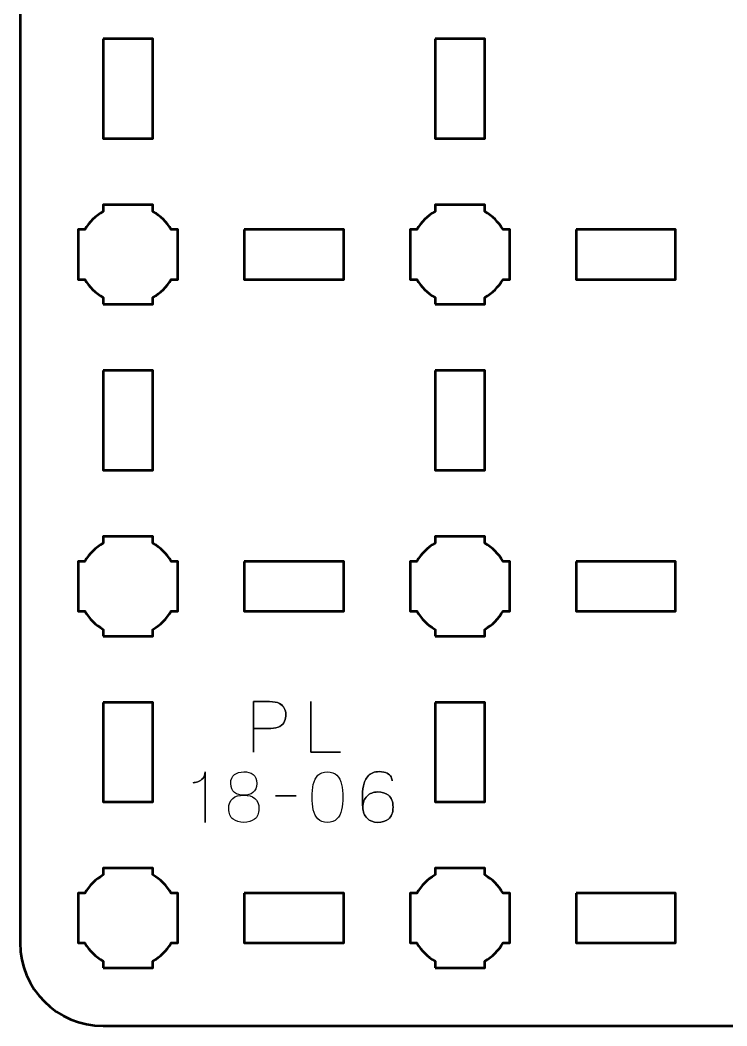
# Model space of a CAD drawing. Header units: centimetres. Extents: x -17.7 to 17.7, y -5.7 to 5.7.
# Drawn here: x -17.65 to -13.39, y -5.65 to 0.41 of the extents above; entities that cross this region are included whole.
import ezdxf

# ---------------------------------------------------------------- set-up
doc = ezdxf.new("R2010")
doc.units = ezdxf.units.CM
doc.header["$MEASUREMENT"] = 0
doc.layers.add('Layer 1', color=7, linetype='Continuous')

msp = doc.modelspace()

# ---------------------------------------------------------------- linework, layer by layer
at = {"layer": 'Layer 1', "lineweight": 53}
for points, knots in [([(-17.14996, 5.65002), (-17.14996, 5.65002), (17.14996, 5.65002), (17.14996, 5.65002), (17.14996, 5.65002), (17.42692, 5.65002), (17.65006, 5.42692), (17.65006, 5.14992), (17.65006, 5.14992), (17.65006, 5.14992), (17.65006, -5.15006), (17.65006, -5.15006), (17.65006, -5.15006), (17.65006, -5.42706), (17.42692, -5.65002), (17.14996, -5.65002), (17.14996, -5.65002), (17.14996, -5.65002), (-17.14996, -5.65002), (-17.14996, -5.65002), (-17.14996, -5.65002), (-17.42696, -5.65002), (-17.65005, -5.42706), (-17.65005, -5.15006), (-17.65005, -5.15006), (-17.65005, -5.15006), (-17.65005, 5.14992), (-17.65005, 5.14992), (-17.65005, 5.14992), (-17.65005, 5.42692), (-17.42696, 5.65002), (-17.14996, 5.65002)], [0, 0, 0, 0, 0.125, 0.125, 0.125, 0.125, 0.25, 0.25, 0.25, 0.25, 0.375, 0.375, 0.375, 0.375, 0.5, 0.5, 0.5, 0.5, 0.625, 0.625, 0.625, 0.625, 0.75, 0.75, 0.75, 0.75, 0.875, 0.875, 0.875, 0.875, 1, 1, 1, 1]), ([(-17.14996, 0.29993), (-17.14996, 0.29993), (-16.84995, 0.29993), (-16.84995, 0.29993), (-16.84995, 0.29993), (-16.84995, 0.29993), (-16.84995, -0.30007), (-16.84995, -0.30007), (-16.84995, -0.30007), (-16.84995, -0.30007), (-17.14996, -0.30007), (-17.14996, -0.30007), (-17.14996, -0.30007), (-17.14996, -0.30007), (-17.14996, 0.29993), (-17.14996, 0.29993)], [0, 0, 0, 0, 0.25, 0.25, 0.25, 0.25, 0.5, 0.5, 0.5, 0.5, 0.75, 0.75, 0.75, 0.75, 1, 1, 1, 1]), ([(-15.15002, 0.29993), (-15.15002, 0.29993), (-14.85002, 0.29993), (-14.85002, 0.29993), (-14.85002, 0.29993), (-14.85002, 0.29993), (-14.85002, -0.30007), (-14.85002, -0.30007), (-14.85002, -0.30007), (-14.85002, -0.30007), (-15.15002, -0.30007), (-15.15002, -0.30007), (-15.15002, -0.30007), (-15.15002, -0.30007), (-15.15002, 0.29993), (-15.15002, 0.29993)], [0, 0, 0, 0, 0.25, 0.25, 0.25, 0.25, 0.5, 0.5, 0.5, 0.5, 0.75, 0.75, 0.75, 0.75, 1, 1, 1, 1]), ([(-17.14996, -1.29999), (-17.14996, -1.29999), (-17.14996, -1.25987), (-17.14996, -1.25987), (-17.14996, -1.25987), (-17.19557, -1.23356), (-17.23349, -1.19553), (-17.25981, -1.15005), (-17.25981, -1.15005), (-17.25981, -1.15005), (-17.30003, -1.15005), (-17.30003, -1.15005), (-17.30003, -1.15005), (-17.30003, -1.15005), (-17.30003, -0.99998), (-17.30003, -0.99998), (-17.30003, -0.99998), (-17.30003, -0.99998), (-17.30003, -0.85005), (-17.30003, -0.85005), (-17.30003, -0.85005), (-17.30003, -0.85005), (-17.25981, -0.85005), (-17.25981, -0.85005), (-17.25981, -0.85005), (-17.23349, -0.80444), (-17.19557, -0.76655), (-17.14996, -0.74023), (-17.14996, -0.74023), (-17.14996, -0.74023), (-17.14996, -0.69998), (-17.14996, -0.69998), (-17.14996, -0.69998), (-17.14996, -0.69998), (-17.00003, -0.69998), (-17.00003, -0.69998), (-17.00003, -0.69998), (-17.00003, -0.69998), (-16.84995, -0.69998), (-16.84995, -0.69998), (-16.84995, -0.69998), (-16.84995, -0.69998), (-16.84995, -0.74023), (-16.84995, -0.74023), (-16.84995, -0.74023), (-16.80448, -0.76655), (-16.76645, -0.80444), (-16.74013, -0.85005), (-16.74013, -0.85005), (-16.74013, -0.85005), (-16.70002, -0.85005), (-16.70002, -0.85005), (-16.70002, -0.85005), (-16.70002, -0.85005), (-16.70002, -0.99998), (-16.70002, -0.99998), (-16.70002, -0.99998), (-16.70002, -0.99998), (-16.70002, -1.15005), (-16.70002, -1.15005), (-16.70002, -1.15005), (-16.70002, -1.15005), (-16.74013, -1.15005), (-16.74013, -1.15005), (-16.74013, -1.15005), (-16.76645, -1.19553), (-16.80448, -1.23356), (-16.84995, -1.25987), (-16.84995, -1.25987), (-16.84995, -1.25987), (-16.84995, -1.29999), (-16.84995, -1.29999), (-16.84995, -1.29999), (-16.84995, -1.29999), (-17.00003, -1.29999), (-17.00003, -1.29999), (-17.00003, -1.29999), (-17.00003, -1.29999), (-17.14996, -1.29999), (-17.14996, -1.29999)], [0, 0, 0, 0, 0.05, 0.05, 0.05, 0.05, 0.1, 0.1, 0.1, 0.1, 0.15, 0.15, 0.15, 0.15, 0.2, 0.2, 0.2, 0.2, 0.25, 0.25, 0.25, 0.25, 0.3, 0.3, 0.3, 0.3, 0.35, 0.35, 0.35, 0.35, 0.4, 0.4, 0.4, 0.4, 0.45, 0.45, 0.45, 0.45, 0.5, 0.5, 0.5, 0.5, 0.55, 0.55, 0.55, 0.55, 0.6, 0.6, 0.6, 0.6, 0.65, 0.65, 0.65, 0.65, 0.7, 0.7, 0.7, 0.7, 0.75, 0.75, 0.75, 0.75, 0.8, 0.8, 0.8, 0.8, 0.85, 0.85, 0.85, 0.85, 0.9, 0.9, 0.9, 0.9, 0.95, 0.95, 0.95, 0.95, 1, 1, 1, 1]), ([(-15.15002, -1.29999), (-15.15002, -1.29999), (-15.15002, -1.25987), (-15.15002, -1.25987), (-15.15002, -1.25987), (-15.1955, -1.23356), (-15.23353, -1.19553), (-15.25984, -1.15005), (-15.25984, -1.15005), (-15.25984, -1.15005), (-15.29995, -1.15005), (-15.29995, -1.15005), (-15.29995, -1.15005), (-15.29995, -1.15005), (-15.29995, -0.99998), (-15.29995, -0.99998), (-15.29995, -0.99998), (-15.29995, -0.99998), (-15.29995, -0.85005), (-15.29995, -0.85005), (-15.29995, -0.85005), (-15.29995, -0.85005), (-15.25984, -0.85005), (-15.25984, -0.85005), (-15.25984, -0.85005), (-15.23353, -0.80444), (-15.1955, -0.76655), (-15.15002, -0.74023), (-15.15002, -0.74023), (-15.15002, -0.74023), (-15.15002, -0.69998), (-15.15002, -0.69998), (-15.15002, -0.69998), (-15.15002, -0.69998), (-14.99995, -0.69998), (-14.99995, -0.69998), (-14.99995, -0.69998), (-14.99995, -0.69998), (-14.85002, -0.69998), (-14.85002, -0.69998), (-14.85002, -0.69998), (-14.85002, -0.69998), (-14.85002, -0.74023), (-14.85002, -0.74023), (-14.85002, -0.74023), (-14.80455, -0.76655), (-14.76652, -0.80444), (-14.7402, -0.85005), (-14.7402, -0.85005), (-14.7402, -0.85005), (-14.69995, -0.85005), (-14.69995, -0.85005), (-14.69995, -0.85005), (-14.69995, -0.85005), (-14.69995, -0.99998), (-14.69995, -0.99998), (-14.69995, -0.99998), (-14.69995, -0.99998), (-14.69995, -1.15005), (-14.69995, -1.15005), (-14.69995, -1.15005), (-14.69995, -1.15005), (-14.7402, -1.15005), (-14.7402, -1.15005), (-14.7402, -1.15005), (-14.76652, -1.19553), (-14.80455, -1.23356), (-14.85002, -1.25987), (-14.85002, -1.25987), (-14.85002, -1.25987), (-14.85002, -1.29999), (-14.85002, -1.29999), (-14.85002, -1.29999), (-14.85002, -1.29999), (-14.99995, -1.29999), (-14.99995, -1.29999), (-14.99995, -1.29999), (-14.99995, -1.29999), (-15.15002, -1.29999), (-15.15002, -1.29999)], [0, 0, 0, 0, 0.05, 0.05, 0.05, 0.05, 0.1, 0.1, 0.1, 0.1, 0.15, 0.15, 0.15, 0.15, 0.2, 0.2, 0.2, 0.2, 0.25, 0.25, 0.25, 0.25, 0.3, 0.3, 0.3, 0.3, 0.35, 0.35, 0.35, 0.35, 0.4, 0.4, 0.4, 0.4, 0.45, 0.45, 0.45, 0.45, 0.5, 0.5, 0.5, 0.5, 0.55, 0.55, 0.55, 0.55, 0.6, 0.6, 0.6, 0.6, 0.65, 0.65, 0.65, 0.65, 0.7, 0.7, 0.7, 0.7, 0.75, 0.75, 0.75, 0.75, 0.8, 0.8, 0.8, 0.8, 0.85, 0.85, 0.85, 0.85, 0.9, 0.9, 0.9, 0.9, 0.95, 0.95, 0.95, 0.95, 1, 1, 1, 1]), ([(-16.30001, -0.85005), (-16.30001, -0.85005), (-15.7, -0.85005), (-15.7, -0.85005), (-15.7, -0.85005), (-15.7, -0.85005), (-15.7, -1.15005), (-15.7, -1.15005), (-15.7, -1.15005), (-15.7, -1.15005), (-16.30001, -1.15005), (-16.30001, -1.15005), (-16.30001, -1.15005), (-16.30001, -1.15005), (-16.30001, -0.85005), (-16.30001, -0.85005)], [0, 0, 0, 0, 0.25, 0.25, 0.25, 0.25, 0.5, 0.5, 0.5, 0.5, 0.75, 0.75, 0.75, 0.75, 1, 1, 1, 1]), ([(-14.30004, -0.85005), (-14.30004, -0.85005), (-13.70004, -0.85005), (-13.70004, -0.85005), (-13.70004, -0.85005), (-13.70004, -0.85005), (-13.70004, -1.15005), (-13.70004, -1.15005), (-13.70004, -1.15005), (-13.70004, -1.15005), (-14.30004, -1.15005), (-14.30004, -1.15005), (-14.30004, -1.15005), (-14.30004, -1.15005), (-14.30004, -0.85005), (-14.30004, -0.85005)], [0, 0, 0, 0, 0.25, 0.25, 0.25, 0.25, 0.5, 0.5, 0.5, 0.5, 0.75, 0.75, 0.75, 0.75, 1, 1, 1, 1]), ([(-17.14996, -1.70004), (-17.14996, -1.70004), (-16.84995, -1.70004), (-16.84995, -1.70004), (-16.84995, -1.70004), (-16.84995, -1.70004), (-16.84995, -2.30004), (-16.84995, -2.30004), (-16.84995, -2.30004), (-16.84995, -2.30004), (-17.14996, -2.30004), (-17.14996, -2.30004), (-17.14996, -2.30004), (-17.14996, -2.30004), (-17.14996, -1.70004), (-17.14996, -1.70004)], [0, 0, 0, 0, 0.25, 0.25, 0.25, 0.25, 0.5, 0.5, 0.5, 0.5, 0.75, 0.75, 0.75, 0.75, 1, 1, 1, 1]), ([(-15.15002, -1.70004), (-15.15002, -1.70004), (-14.85002, -1.70004), (-14.85002, -1.70004), (-14.85002, -1.70004), (-14.85002, -1.70004), (-14.85002, -2.30004), (-14.85002, -2.30004), (-14.85002, -2.30004), (-14.85002, -2.30004), (-15.15002, -2.30004), (-15.15002, -2.30004), (-15.15002, -2.30004), (-15.15002, -2.30004), (-15.15002, -1.70004), (-15.15002, -1.70004)], [0, 0, 0, 0, 0.25, 0.25, 0.25, 0.25, 0.5, 0.5, 0.5, 0.5, 0.75, 0.75, 0.75, 0.75, 1, 1, 1, 1]), ([(-17.14996, -3.30006), (-17.14996, -3.30006), (-17.14996, -3.25981), (-17.14996, -3.25981), (-17.14996, -3.25981), (-17.19557, -3.23349), (-17.23349, -3.1956), (-17.25981, -3.14999), (-17.25981, -3.14999), (-17.25981, -3.14999), (-17.30003, -3.14999), (-17.30003, -3.14999), (-17.30003, -3.14999), (-17.30003, -3.14999), (-17.30003, -3.00006), (-17.30003, -3.00006), (-17.30003, -3.00006), (-17.30003, -3.00006), (-17.30003, -2.84999), (-17.30003, -2.84999), (-17.30003, -2.84999), (-17.30003, -2.84999), (-17.25981, -2.84999), (-17.25981, -2.84999), (-17.25981, -2.84999), (-17.23349, -2.80451), (-17.19557, -2.76648), (-17.14996, -2.74017), (-17.14996, -2.74017), (-17.14996, -2.74017), (-17.14996, -2.70005), (-17.14996, -2.70005), (-17.14996, -2.70005), (-17.14996, -2.70005), (-17.00003, -2.70005), (-17.00003, -2.70005), (-17.00003, -2.70005), (-17.00003, -2.70005), (-16.84995, -2.70005), (-16.84995, -2.70005), (-16.84995, -2.70005), (-16.84995, -2.70005), (-16.84995, -2.74017), (-16.84995, -2.74017), (-16.84995, -2.74017), (-16.80448, -2.76648), (-16.76645, -2.80451), (-16.74013, -2.84999), (-16.74013, -2.84999), (-16.74013, -2.84999), (-16.70002, -2.84999), (-16.70002, -2.84999), (-16.70002, -2.84999), (-16.70002, -2.84999), (-16.70002, -3.00006), (-16.70002, -3.00006), (-16.70002, -3.00006), (-16.70002, -3.00006), (-16.70002, -3.14999), (-16.70002, -3.14999), (-16.70002, -3.14999), (-16.70002, -3.14999), (-16.74013, -3.14999), (-16.74013, -3.14999), (-16.74013, -3.14999), (-16.76645, -3.1956), (-16.80448, -3.23349), (-16.84995, -3.25981), (-16.84995, -3.25981), (-16.84995, -3.25981), (-16.84995, -3.30006), (-16.84995, -3.30006), (-16.84995, -3.30006), (-16.84995, -3.30006), (-17.00003, -3.30006), (-17.00003, -3.30006), (-17.00003, -3.30006), (-17.00003, -3.30006), (-17.14996, -3.30006), (-17.14996, -3.30006)], [0, 0, 0, 0, 0.05, 0.05, 0.05, 0.05, 0.1, 0.1, 0.1, 0.1, 0.15, 0.15, 0.15, 0.15, 0.2, 0.2, 0.2, 0.2, 0.25, 0.25, 0.25, 0.25, 0.3, 0.3, 0.3, 0.3, 0.35, 0.35, 0.35, 0.35, 0.4, 0.4, 0.4, 0.4, 0.45, 0.45, 0.45, 0.45, 0.5, 0.5, 0.5, 0.5, 0.55, 0.55, 0.55, 0.55, 0.6, 0.6, 0.6, 0.6, 0.65, 0.65, 0.65, 0.65, 0.7, 0.7, 0.7, 0.7, 0.75, 0.75, 0.75, 0.75, 0.8, 0.8, 0.8, 0.8, 0.85, 0.85, 0.85, 0.85, 0.9, 0.9, 0.9, 0.9, 0.95, 0.95, 0.95, 0.95, 1, 1, 1, 1]), ([(-15.15002, -3.30006), (-15.15002, -3.30006), (-15.15002, -3.25981), (-15.15002, -3.25981), (-15.15002, -3.25981), (-15.1955, -3.23349), (-15.23353, -3.1956), (-15.25984, -3.14999), (-15.25984, -3.14999), (-15.25984, -3.14999), (-15.29995, -3.14999), (-15.29995, -3.14999), (-15.29995, -3.14999), (-15.29995, -3.14999), (-15.29995, -3.00006), (-15.29995, -3.00006), (-15.29995, -3.00006), (-15.29995, -3.00006), (-15.29995, -2.84999), (-15.29995, -2.84999), (-15.29995, -2.84999), (-15.29995, -2.84999), (-15.25984, -2.84999), (-15.25984, -2.84999), (-15.25984, -2.84999), (-15.23353, -2.80451), (-15.1955, -2.76648), (-15.15002, -2.74017), (-15.15002, -2.74017), (-15.15002, -2.74017), (-15.15002, -2.70005), (-15.15002, -2.70005), (-15.15002, -2.70005), (-15.15002, -2.70005), (-14.99995, -2.70005), (-14.99995, -2.70005), (-14.99995, -2.70005), (-14.99995, -2.70005), (-14.85002, -2.70005), (-14.85002, -2.70005), (-14.85002, -2.70005), (-14.85002, -2.70005), (-14.85002, -2.74017), (-14.85002, -2.74017), (-14.85002, -2.74017), (-14.80455, -2.76648), (-14.76652, -2.80451), (-14.7402, -2.84999), (-14.7402, -2.84999), (-14.7402, -2.84999), (-14.69995, -2.84999), (-14.69995, -2.84999), (-14.69995, -2.84999), (-14.69995, -2.84999), (-14.69995, -3.00006), (-14.69995, -3.00006), (-14.69995, -3.00006), (-14.69995, -3.00006), (-14.69995, -3.14999), (-14.69995, -3.14999), (-14.69995, -3.14999), (-14.69995, -3.14999), (-14.7402, -3.14999), (-14.7402, -3.14999), (-14.7402, -3.14999), (-14.76652, -3.1956), (-14.80455, -3.23349), (-14.85002, -3.25981), (-14.85002, -3.25981), (-14.85002, -3.25981), (-14.85002, -3.30006), (-14.85002, -3.30006), (-14.85002, -3.30006), (-14.85002, -3.30006), (-14.99995, -3.30006), (-14.99995, -3.30006), (-14.99995, -3.30006), (-14.99995, -3.30006), (-15.15002, -3.30006), (-15.15002, -3.30006)], [0, 0, 0, 0, 0.05, 0.05, 0.05, 0.05, 0.1, 0.1, 0.1, 0.1, 0.15, 0.15, 0.15, 0.15, 0.2, 0.2, 0.2, 0.2, 0.25, 0.25, 0.25, 0.25, 0.3, 0.3, 0.3, 0.3, 0.35, 0.35, 0.35, 0.35, 0.4, 0.4, 0.4, 0.4, 0.45, 0.45, 0.45, 0.45, 0.5, 0.5, 0.5, 0.5, 0.55, 0.55, 0.55, 0.55, 0.6, 0.6, 0.6, 0.6, 0.65, 0.65, 0.65, 0.65, 0.7, 0.7, 0.7, 0.7, 0.75, 0.75, 0.75, 0.75, 0.8, 0.8, 0.8, 0.8, 0.85, 0.85, 0.85, 0.85, 0.9, 0.9, 0.9, 0.9, 0.95, 0.95, 0.95, 0.95, 1, 1, 1, 1]), ([(-16.30001, -2.84999), (-16.30001, -2.84999), (-15.7, -2.84999), (-15.7, -2.84999), (-15.7, -2.84999), (-15.7, -2.84999), (-15.7, -3.14999), (-15.7, -3.14999), (-15.7, -3.14999), (-15.7, -3.14999), (-16.30001, -3.14999), (-16.30001, -3.14999), (-16.30001, -3.14999), (-16.30001, -3.14999), (-16.30001, -2.84999), (-16.30001, -2.84999)], [0, 0, 0, 0, 0.25, 0.25, 0.25, 0.25, 0.5, 0.5, 0.5, 0.5, 0.75, 0.75, 0.75, 0.75, 1, 1, 1, 1]), ([(-14.30004, -2.84999), (-14.30004, -2.84999), (-13.70004, -2.84999), (-13.70004, -2.84999), (-13.70004, -2.84999), (-13.70004, -2.84999), (-13.70004, -3.14999), (-13.70004, -3.14999), (-13.70004, -3.14999), (-13.70004, -3.14999), (-14.30004, -3.14999), (-14.30004, -3.14999), (-14.30004, -3.14999), (-14.30004, -3.14999), (-14.30004, -2.84999), (-14.30004, -2.84999)], [0, 0, 0, 0, 0.25, 0.25, 0.25, 0.25, 0.5, 0.5, 0.5, 0.5, 0.75, 0.75, 0.75, 0.75, 1, 1, 1, 1]), ([(-17.14996, -3.69997), (-17.14996, -3.69997), (-16.84995, -3.69997), (-16.84995, -3.69997), (-16.84995, -3.69997), (-16.84995, -3.69997), (-16.84995, -4.29997), (-16.84995, -4.29997), (-16.84995, -4.29997), (-16.84995, -4.29997), (-17.14996, -4.29997), (-17.14996, -4.29997), (-17.14996, -4.29997), (-17.14996, -4.29997), (-17.14996, -3.69997), (-17.14996, -3.69997)], [0, 0, 0, 0, 0.25, 0.25, 0.25, 0.25, 0.5, 0.5, 0.5, 0.5, 0.75, 0.75, 0.75, 0.75, 1, 1, 1, 1]), ([(-15.15002, -3.69997), (-15.15002, -3.69997), (-14.85002, -3.69997), (-14.85002, -3.69997), (-14.85002, -3.69997), (-14.85002, -3.69997), (-14.85002, -4.29997), (-14.85002, -4.29997), (-14.85002, -4.29997), (-14.85002, -4.29997), (-15.15002, -4.29997), (-15.15002, -4.29997), (-15.15002, -4.29997), (-15.15002, -4.29997), (-15.15002, -3.69997), (-15.15002, -3.69997)], [0, 0, 0, 0, 0.25, 0.25, 0.25, 0.25, 0.5, 0.5, 0.5, 0.5, 0.75, 0.75, 0.75, 0.75, 1, 1, 1, 1]), ([(-17.14996, -5.29999), (-17.14996, -5.29999), (-17.14996, -5.25992), (-17.14996, -5.25992), (-17.14996, -5.25992), (-17.19557, -5.23346), (-17.23349, -5.19553), (-17.25981, -5.14996), (-17.25981, -5.14996), (-17.25981, -5.14996), (-17.30003, -5.14996), (-17.30003, -5.14996), (-17.30003, -5.14996), (-17.30003, -5.14996), (-17.30003, -5.00002), (-17.30003, -5.00002), (-17.30003, -5.00002), (-17.30003, -5.00002), (-17.30003, -4.84995), (-17.30003, -4.84995), (-17.30003, -4.84995), (-17.30003, -4.84995), (-17.25981, -4.84995), (-17.25981, -4.84995), (-17.25981, -4.84995), (-17.23349, -4.80448), (-17.19557, -4.76656), (-17.14996, -4.7401), (-17.14996, -4.7401), (-17.14996, -4.7401), (-17.14996, -4.70002), (-17.14996, -4.70002), (-17.14996, -4.70002), (-17.14996, -4.70002), (-17.00003, -4.70002), (-17.00003, -4.70002), (-17.00003, -4.70002), (-17.00003, -4.70002), (-16.84995, -4.70002), (-16.84995, -4.70002), (-16.84995, -4.70002), (-16.84995, -4.70002), (-16.84995, -4.7401), (-16.84995, -4.7401), (-16.84995, -4.7401), (-16.80448, -4.76656), (-16.76645, -4.80448), (-16.74013, -4.84995), (-16.74013, -4.84995), (-16.74013, -4.84995), (-16.70002, -4.84995), (-16.70002, -4.84995), (-16.70002, -4.84995), (-16.70002, -4.84995), (-16.70002, -5.00002), (-16.70002, -5.00002), (-16.70002, -5.00002), (-16.70002, -5.00002), (-16.70002, -5.14996), (-16.70002, -5.14996), (-16.70002, -5.14996), (-16.70002, -5.14996), (-16.74013, -5.14996), (-16.74013, -5.14996), (-16.74013, -5.14996), (-16.76645, -5.19553), (-16.80448, -5.23346), (-16.84995, -5.25992), (-16.84995, -5.25992), (-16.84995, -5.25992), (-16.84995, -5.29999), (-16.84995, -5.29999), (-16.84995, -5.29999), (-16.84995, -5.29999), (-17.00003, -5.29999), (-17.00003, -5.29999), (-17.00003, -5.29999), (-17.00003, -5.29999), (-17.14996, -5.29999), (-17.14996, -5.29999)], [0, 0, 0, 0, 0.05, 0.05, 0.05, 0.05, 0.1, 0.1, 0.1, 0.1, 0.15, 0.15, 0.15, 0.15, 0.2, 0.2, 0.2, 0.2, 0.25, 0.25, 0.25, 0.25, 0.3, 0.3, 0.3, 0.3, 0.35, 0.35, 0.35, 0.35, 0.4, 0.4, 0.4, 0.4, 0.45, 0.45, 0.45, 0.45, 0.5, 0.5, 0.5, 0.5, 0.55, 0.55, 0.55, 0.55, 0.6, 0.6, 0.6, 0.6, 0.65, 0.65, 0.65, 0.65, 0.7, 0.7, 0.7, 0.7, 0.75, 0.75, 0.75, 0.75, 0.8, 0.8, 0.8, 0.8, 0.85, 0.85, 0.85, 0.85, 0.9, 0.9, 0.9, 0.9, 0.95, 0.95, 0.95, 0.95, 1, 1, 1, 1]), ([(-15.15002, -5.29999), (-15.15002, -5.29999), (-15.15002, -5.25992), (-15.15002, -5.25992), (-15.15002, -5.25992), (-15.1955, -5.23346), (-15.23353, -5.19553), (-15.25984, -5.14996), (-15.25984, -5.14996), (-15.25984, -5.14996), (-15.29995, -5.14996), (-15.29995, -5.14996), (-15.29995, -5.14996), (-15.29995, -5.14996), (-15.29995, -5.00002), (-15.29995, -5.00002), (-15.29995, -5.00002), (-15.29995, -5.00002), (-15.29995, -4.84995), (-15.29995, -4.84995), (-15.29995, -4.84995), (-15.29995, -4.84995), (-15.25984, -4.84995), (-15.25984, -4.84995), (-15.25984, -4.84995), (-15.23353, -4.80448), (-15.1955, -4.76656), (-15.15002, -4.7401), (-15.15002, -4.7401), (-15.15002, -4.7401), (-15.15002, -4.70002), (-15.15002, -4.70002), (-15.15002, -4.70002), (-15.15002, -4.70002), (-14.99995, -4.70002), (-14.99995, -4.70002), (-14.99995, -4.70002), (-14.99995, -4.70002), (-14.85002, -4.70002), (-14.85002, -4.70002), (-14.85002, -4.70002), (-14.85002, -4.70002), (-14.85002, -4.7401), (-14.85002, -4.7401), (-14.85002, -4.7401), (-14.80455, -4.76656), (-14.76652, -4.80448), (-14.7402, -4.84995), (-14.7402, -4.84995), (-14.7402, -4.84995), (-14.69995, -4.84995), (-14.69995, -4.84995), (-14.69995, -4.84995), (-14.69995, -4.84995), (-14.69995, -5.00002), (-14.69995, -5.00002), (-14.69995, -5.00002), (-14.69995, -5.00002), (-14.69995, -5.14996), (-14.69995, -5.14996), (-14.69995, -5.14996), (-14.69995, -5.14996), (-14.7402, -5.14996), (-14.7402, -5.14996), (-14.7402, -5.14996), (-14.76652, -5.19553), (-14.80455, -5.23346), (-14.85002, -5.25992), (-14.85002, -5.25992), (-14.85002, -5.25992), (-14.85002, -5.29999), (-14.85002, -5.29999), (-14.85002, -5.29999), (-14.85002, -5.29999), (-14.99995, -5.29999), (-14.99995, -5.29999), (-14.99995, -5.29999), (-14.99995, -5.29999), (-15.15002, -5.29999), (-15.15002, -5.29999)], [0, 0, 0, 0, 0.05, 0.05, 0.05, 0.05, 0.1, 0.1, 0.1, 0.1, 0.15, 0.15, 0.15, 0.15, 0.2, 0.2, 0.2, 0.2, 0.25, 0.25, 0.25, 0.25, 0.3, 0.3, 0.3, 0.3, 0.35, 0.35, 0.35, 0.35, 0.4, 0.4, 0.4, 0.4, 0.45, 0.45, 0.45, 0.45, 0.5, 0.5, 0.5, 0.5, 0.55, 0.55, 0.55, 0.55, 0.6, 0.6, 0.6, 0.6, 0.65, 0.65, 0.65, 0.65, 0.7, 0.7, 0.7, 0.7, 0.75, 0.75, 0.75, 0.75, 0.8, 0.8, 0.8, 0.8, 0.85, 0.85, 0.85, 0.85, 0.9, 0.9, 0.9, 0.9, 0.95, 0.95, 0.95, 0.95, 1, 1, 1, 1]), ([(-16.30001, -4.85009), (-16.30001, -4.85009), (-15.7, -4.85009), (-15.7, -4.85009), (-15.7, -4.85009), (-15.7, -4.85009), (-15.7, -5.1501), (-15.7, -5.1501), (-15.7, -5.1501), (-15.7, -5.1501), (-16.30001, -5.1501), (-16.30001, -5.1501), (-16.30001, -5.1501), (-16.30001, -5.1501), (-16.30001, -4.85009), (-16.30001, -4.85009)], [0, 0, 0, 0, 0.25, 0.25, 0.25, 0.25, 0.5, 0.5, 0.5, 0.5, 0.75, 0.75, 0.75, 0.75, 1, 1, 1, 1]), ([(-14.30004, -4.85009), (-14.30004, -4.85009), (-13.70004, -4.85009), (-13.70004, -4.85009), (-13.70004, -4.85009), (-13.70004, -4.85009), (-13.70004, -5.1501), (-13.70004, -5.1501), (-13.70004, -5.1501), (-13.70004, -5.1501), (-14.30004, -5.1501), (-14.30004, -5.1501), (-14.30004, -5.1501), (-14.30004, -5.1501), (-14.30004, -4.85009), (-14.30004, -4.85009)], [0, 0, 0, 0, 0.25, 0.25, 0.25, 0.25, 0.5, 0.5, 0.5, 0.5, 0.75, 0.75, 0.75, 0.75, 1, 1, 1, 1])]:
    msp.add_open_spline(points, degree=3, knots=knots, dxfattribs=at)
at = {"layer": 'Layer 1', "color": 40, "lineweight": 30}
for points, knots in [([(-16.24459, -3.99997), (-16.24459, -3.99997), (-16.24459, -3.69475), (-16.24459, -3.69475), (-16.24459, -3.69475), (-16.24459, -3.69475), (-16.14729, -3.69475), (-16.14729, -3.69475), (-16.14729, -3.69475), (-16.12168, -3.69499), (-16.10168, -3.69873), (-16.08749, -3.70589), (-16.08749, -3.70589), (-16.0736, -3.7132), (-16.06379, -3.72269), (-16.05814, -3.73454), (-16.05814, -3.73454), (-16.05264, -3.74639), (-16.04961, -3.75923), (-16.04904, -3.77299), (-16.04904, -3.77299), (-16.04837, -3.78707), (-16.0507, -3.80044), (-16.0562, -3.8131), (-16.0562, -3.8131), (-16.06174, -3.82577), (-16.07123, -3.83625), (-16.08446, -3.8444), (-16.08446, -3.8444), (-16.09797, -3.85251), (-16.11618, -3.85664), (-16.13932, -3.85692), (-16.13932, -3.85692), (-16.13932, -3.85692), (-16.24459, -3.85692), (-16.24459, -3.85692), (-16.24459, -3.85692), (-16.24459, -3.85692), (-16.13932, -3.85692), (-16.13932, -3.85692), (-16.13932, -3.85692), (-16.11656, -3.85664), (-16.09854, -3.85251), (-16.08503, -3.8444), (-16.08503, -3.8444), (-16.07165, -3.83625), (-16.06213, -3.82577), (-16.05649, -3.8131), (-16.05649, -3.8131), (-16.05098, -3.80044), (-16.04851, -3.78707), (-16.04904, -3.77299), (-16.04904, -3.77299), (-16.04961, -3.75923), (-16.05264, -3.74639), (-16.05828, -3.73454), (-16.05828, -3.73454), (-16.06407, -3.72269), (-16.07398, -3.7132), (-16.08792, -3.70589), (-16.08792, -3.70589), (-16.1021, -3.69873), (-16.12196, -3.69499), (-16.14729, -3.69475), (-16.14729, -3.69475), (-16.14729, -3.69475), (-16.24459, -3.69475), (-16.24459, -3.69475), (-16.24459, -3.69475), (-16.24459, -3.69475), (-16.24459, -3.99997), (-16.24459, -3.99997)], [0, 0, 0, 0, 0.0555556, 0.0555556, 0.0555556, 0.0555556, 0.1111111, 0.1111111, 0.1111111, 0.1111111, 0.1666667, 0.1666667, 0.1666667, 0.1666667, 0.2222222, 0.2222222, 0.2222222, 0.2222222, 0.2777778, 0.2777778, 0.2777778, 0.2777778, 0.3333333, 0.3333333, 0.3333333, 0.3333333, 0.3888889, 0.3888889, 0.3888889, 0.3888889, 0.4444444, 0.4444444, 0.4444444, 0.4444444, 0.5, 0.5, 0.5, 0.5, 0.5555556, 0.5555556, 0.5555556, 0.5555556, 0.6111111, 0.6111111, 0.6111111, 0.6111111, 0.6666667, 0.6666667, 0.6666667, 0.6666667, 0.7222222, 0.7222222, 0.7222222, 0.7222222, 0.7777778, 0.7777778, 0.7777778, 0.7777778, 0.8333333, 0.8333333, 0.8333333, 0.8333333, 0.8888889, 0.8888889, 0.8888889, 0.8888889, 0.9444444, 0.9444444, 0.9444444, 0.9444444, 1, 1, 1, 1]), ([(-15.71997, -3.99997), (-15.71997, -3.99997), (-15.89816, -3.99997), (-15.89816, -3.99997), (-15.89816, -3.99997), (-15.89816, -3.99997), (-15.89816, -3.69475), (-15.89816, -3.69475), (-15.89816, -3.69475), (-15.89816, -3.69475), (-15.89816, -3.99997), (-15.89816, -3.99997), (-15.89816, -3.99997), (-15.89816, -3.99997), (-15.71997, -3.99997), (-15.71997, -3.99997)], [0, 0, 0, 0, 0.25, 0.25, 0.25, 0.25, 0.5, 0.5, 0.5, 0.5, 0.75, 0.75, 0.75, 0.75, 1, 1, 1, 1]), ([(-16.53549, -4.4233), (-16.53549, -4.4233), (-16.53549, -4.11808), (-16.53549, -4.11808), (-16.53549, -4.11808), (-16.53605, -4.1353), (-16.5406, -4.14867), (-16.54942, -4.15801), (-16.54942, -4.15801), (-16.55824, -4.16754), (-16.5683, -4.17414), (-16.57934, -4.17788), (-16.57934, -4.17788), (-16.59063, -4.18172), (-16.59997, -4.1838), (-16.60742, -4.18408), (-16.60742, -4.18408), (-16.59997, -4.1838), (-16.59063, -4.18172), (-16.57934, -4.17788), (-16.57934, -4.17788), (-16.5683, -4.17414), (-16.55824, -4.16754), (-16.54942, -4.15801), (-16.54942, -4.15801), (-16.5406, -4.14867), (-16.53605, -4.1353), (-16.53549, -4.11808), (-16.53549, -4.11808), (-16.53549, -4.11808), (-16.53549, -4.4233), (-16.53549, -4.4233)], [0, 0, 0, 0, 0.125, 0.125, 0.125, 0.125, 0.25, 0.25, 0.25, 0.25, 0.375, 0.375, 0.375, 0.375, 0.5, 0.5, 0.5, 0.5, 0.625, 0.625, 0.625, 0.625, 0.75, 0.75, 0.75, 0.75, 0.875, 0.875, 0.875, 0.875, 1, 1, 1, 1]), ([(-16.30234, -4.25944), (-16.28029, -4.25986), (-16.2617, -4.2545), (-16.24681, -4.24346), (-16.24681, -4.24346), (-16.23192, -4.23245), (-16.2242, -4.21439), (-16.22353, -4.18916), (-16.22353, -4.18916), (-16.22405, -4.16408), (-16.2315, -4.14591), (-16.24596, -4.13459), (-16.24596, -4.13459), (-16.26043, -4.12344), (-16.27934, -4.11808), (-16.30234, -4.11847), (-16.30234, -4.11847), (-16.32548, -4.11875), (-16.34421, -4.12425), (-16.35871, -4.13515), (-16.35871, -4.13515), (-16.37317, -4.14616), (-16.38062, -4.16422), (-16.38101, -4.18916), (-16.38101, -4.18916), (-16.38062, -4.21439), (-16.37289, -4.23245), (-16.35786, -4.24346), (-16.35786, -4.24346), (-16.34312, -4.2545), (-16.32467, -4.25986), (-16.30234, -4.25944)], [0, 0, 0, 0, 0.125, 0.125, 0.125, 0.125, 0.25, 0.25, 0.25, 0.25, 0.375, 0.375, 0.375, 0.375, 0.5, 0.5, 0.5, 0.5, 0.625, 0.625, 0.625, 0.625, 0.75, 0.75, 0.75, 0.75, 0.875, 0.875, 0.875, 0.875, 1, 1, 1, 1]), ([(-16.30234, -4.25944), (-16.28029, -4.25986), (-16.2617, -4.2545), (-16.24681, -4.24346), (-16.24681, -4.24346), (-16.23192, -4.23245), (-16.2242, -4.21439), (-16.22353, -4.18916), (-16.22353, -4.18916), (-16.22405, -4.16408), (-16.2315, -4.14591), (-16.24596, -4.13459), (-16.24596, -4.13459), (-16.26043, -4.12344), (-16.27934, -4.11808), (-16.30234, -4.11847), (-16.30234, -4.11847), (-16.32548, -4.11875), (-16.34421, -4.12425), (-16.35871, -4.13515), (-16.35871, -4.13515), (-16.37317, -4.14616), (-16.38062, -4.16422), (-16.38101, -4.18916), (-16.38101, -4.18916), (-16.38062, -4.21439), (-16.37289, -4.23245), (-16.35786, -4.24346), (-16.35786, -4.24346), (-16.34312, -4.2545), (-16.32467, -4.25986), (-16.30234, -4.25944)], [0, 0, 0, 0, 0.125, 0.125, 0.125, 0.125, 0.25, 0.25, 0.25, 0.25, 0.375, 0.375, 0.375, 0.375, 0.5, 0.5, 0.5, 0.5, 0.625, 0.625, 0.625, 0.625, 0.75, 0.75, 0.75, 0.75, 0.875, 0.875, 0.875, 0.875, 1, 1, 1, 1]), ([(-15.79839, -4.4233), (-15.77388, -4.42302), (-15.75483, -4.41614), (-15.74135, -4.40263), (-15.74135, -4.40263), (-15.72798, -4.38912), (-15.71859, -4.37092), (-15.71337, -4.34791), (-15.71337, -4.34791), (-15.70826, -4.32505), (-15.70579, -4.29941), (-15.70607, -4.2709), (-15.70607, -4.2709), (-15.70579, -4.24279), (-15.70826, -4.21714), (-15.71337, -4.19414), (-15.71337, -4.19414), (-15.71859, -4.17138), (-15.72798, -4.15322), (-15.74135, -4.13942), (-15.74135, -4.13942), (-15.75483, -4.12591), (-15.77388, -4.11889), (-15.79839, -4.11847), (-15.79839, -4.11847), (-15.82305, -4.11889), (-15.84207, -4.12591), (-15.85544, -4.13942), (-15.85544, -4.13942), (-15.86895, -4.15322), (-15.87819, -4.17138), (-15.88327, -4.19414), (-15.88327, -4.19414), (-15.88853, -4.21714), (-15.891, -4.24279), (-15.89057, -4.2709), (-15.89057, -4.2709), (-15.891, -4.29941), (-15.88853, -4.32505), (-15.88327, -4.34791), (-15.88327, -4.34791), (-15.87819, -4.37092), (-15.86895, -4.38912), (-15.85544, -4.40263), (-15.85544, -4.40263), (-15.84207, -4.41614), (-15.82305, -4.42302), (-15.79839, -4.4233)], [0, 0, 0, 0, 0.0833333, 0.0833333, 0.0833333, 0.0833333, 0.1666667, 0.1666667, 0.1666667, 0.1666667, 0.25, 0.25, 0.25, 0.25, 0.3333333, 0.3333333, 0.3333333, 0.3333333, 0.4166667, 0.4166667, 0.4166667, 0.4166667, 0.5, 0.5, 0.5, 0.5, 0.5833333, 0.5833333, 0.5833333, 0.5833333, 0.6666667, 0.6666667, 0.6666667, 0.6666667, 0.75, 0.75, 0.75, 0.75, 0.8333333, 0.8333333, 0.8333333, 0.8333333, 0.9166667, 0.9166667, 0.9166667, 0.9166667, 1, 1, 1, 1]), ([(-15.79839, -4.4233), (-15.77388, -4.42302), (-15.75483, -4.41614), (-15.74135, -4.40263), (-15.74135, -4.40263), (-15.72798, -4.38912), (-15.71859, -4.37092), (-15.71337, -4.34791), (-15.71337, -4.34791), (-15.70826, -4.32505), (-15.70579, -4.29941), (-15.70607, -4.2709), (-15.70607, -4.2709), (-15.70579, -4.24279), (-15.70826, -4.21714), (-15.71337, -4.19414), (-15.71337, -4.19414), (-15.71859, -4.17138), (-15.72798, -4.15322), (-15.74135, -4.13942), (-15.74135, -4.13942), (-15.75483, -4.12591), (-15.77388, -4.11889), (-15.79839, -4.11847), (-15.79839, -4.11847), (-15.82305, -4.11889), (-15.84207, -4.12591), (-15.85544, -4.13942), (-15.85544, -4.13942), (-15.86895, -4.15322), (-15.87819, -4.17138), (-15.88327, -4.19414), (-15.88327, -4.19414), (-15.88853, -4.21714), (-15.891, -4.24279), (-15.89057, -4.2709), (-15.89057, -4.2709), (-15.891, -4.29941), (-15.88853, -4.32505), (-15.88327, -4.34791), (-15.88327, -4.34791), (-15.87819, -4.37092), (-15.86895, -4.38912), (-15.85544, -4.40263), (-15.85544, -4.40263), (-15.84207, -4.41614), (-15.82305, -4.42302), (-15.79839, -4.4233)], [0, 0, 0, 0, 0.0833333, 0.0833333, 0.0833333, 0.0833333, 0.1666667, 0.1666667, 0.1666667, 0.1666667, 0.25, 0.25, 0.25, 0.25, 0.3333333, 0.3333333, 0.3333333, 0.3333333, 0.4166667, 0.4166667, 0.4166667, 0.4166667, 0.5, 0.5, 0.5, 0.5, 0.5833333, 0.5833333, 0.5833333, 0.5833333, 0.6666667, 0.6666667, 0.6666667, 0.6666667, 0.75, 0.75, 0.75, 0.75, 0.8333333, 0.8333333, 0.8333333, 0.8333333, 0.9166667, 0.9166667, 0.9166667, 0.9166667, 1, 1, 1, 1]), ([(-15.58549, -4.33137), (-15.58507, -4.30368), (-15.57653, -4.28149), (-15.55985, -4.26498), (-15.55985, -4.26498), (-15.5433, -4.24843), (-15.52196, -4.24004), (-15.49578, -4.23961), (-15.49578, -4.23961), (-15.4696, -4.23919), (-15.44756, -4.24596), (-15.42992, -4.26), (-15.42992, -4.26), (-15.41238, -4.27404), (-15.40332, -4.29789), (-15.40261, -4.33137), (-15.40261, -4.33137), (-15.40332, -4.36513), (-15.41238, -4.38898), (-15.42992, -4.40305), (-15.42992, -4.40305), (-15.44756, -4.41695), (-15.4696, -4.42373), (-15.49578, -4.4233), (-15.49578, -4.4233), (-15.52196, -4.42302), (-15.54305, -4.41463), (-15.55917, -4.39808), (-15.55917, -4.39808), (-15.57554, -4.38153), (-15.58436, -4.35934), (-15.58549, -4.33137), (-15.58549, -4.33137), (-15.58644, -4.31705), (-15.58701, -4.29817), (-15.5874, -4.27475), (-15.5874, -4.27475), (-15.58796, -4.25147), (-15.58588, -4.22776), (-15.58122, -4.20377), (-15.58122, -4.20377), (-15.57667, -4.17982), (-15.56715, -4.15953), (-15.55254, -4.14302), (-15.55254, -4.14302), (-15.53808, -4.12648), (-15.51617, -4.11794), (-15.48682, -4.11723), (-15.48682, -4.11723), (-15.46572, -4.11766), (-15.44946, -4.12097), (-15.43817, -4.12715), (-15.43817, -4.12715), (-15.42688, -4.1335), (-15.41916, -4.14094), (-15.41475, -4.14948), (-15.41475, -4.14948), (-15.41048, -4.15816), (-15.40797, -4.16616), (-15.4073, -4.17361), (-15.4073, -4.17361), (-15.40797, -4.16616), (-15.41048, -4.15816), (-15.41475, -4.14948), (-15.41475, -4.14948), (-15.41916, -4.14094), (-15.42688, -4.1335), (-15.43817, -4.12715), (-15.43817, -4.12715), (-15.44946, -4.12097), (-15.46572, -4.11766), (-15.48682, -4.11723), (-15.48682, -4.11723), (-15.51617, -4.11794), (-15.53808, -4.12648), (-15.55254, -4.14302), (-15.55254, -4.14302), (-15.56715, -4.15953), (-15.57667, -4.17982), (-15.58122, -4.20377), (-15.58122, -4.20377), (-15.58588, -4.22776), (-15.58796, -4.25147), (-15.5874, -4.27475), (-15.5874, -4.27475), (-15.58701, -4.29817), (-15.58644, -4.31705), (-15.58549, -4.33137), (-15.58549, -4.33137), (-15.58436, -4.35934), (-15.57554, -4.38153), (-15.55917, -4.39808), (-15.55917, -4.39808), (-15.54305, -4.41463), (-15.52196, -4.42302), (-15.49578, -4.4233), (-15.49578, -4.4233), (-15.4696, -4.42373), (-15.44756, -4.41695), (-15.42992, -4.40305), (-15.42992, -4.40305), (-15.41238, -4.38898), (-15.40332, -4.36513), (-15.40261, -4.33137), (-15.40261, -4.33137), (-15.40332, -4.29789), (-15.41238, -4.27404), (-15.42992, -4.26), (-15.42992, -4.26), (-15.44756, -4.24596), (-15.4696, -4.23919), (-15.49578, -4.23961), (-15.49578, -4.23961), (-15.52196, -4.24004), (-15.5433, -4.24843), (-15.55985, -4.26498), (-15.55985, -4.26498), (-15.57653, -4.28149), (-15.58507, -4.30368), (-15.58549, -4.33137)], [0, 0, 0, 0, 0.0333333, 0.0333333, 0.0333333, 0.0333333, 0.0666667, 0.0666667, 0.0666667, 0.0666667, 0.1, 0.1, 0.1, 0.1, 0.1333333, 0.1333333, 0.1333333, 0.1333333, 0.1666667, 0.1666667, 0.1666667, 0.1666667, 0.2, 0.2, 0.2, 0.2, 0.2333333, 0.2333333, 0.2333333, 0.2333333, 0.2666667, 0.2666667, 0.2666667, 0.2666667, 0.3, 0.3, 0.3, 0.3, 0.3333333, 0.3333333, 0.3333333, 0.3333333, 0.3666667, 0.3666667, 0.3666667, 0.3666667, 0.4, 0.4, 0.4, 0.4, 0.4333333, 0.4333333, 0.4333333, 0.4333333, 0.4666667, 0.4666667, 0.4666667, 0.4666667, 0.5, 0.5, 0.5, 0.5, 0.5333333, 0.5333333, 0.5333333, 0.5333333, 0.5666667, 0.5666667, 0.5666667, 0.5666667, 0.6, 0.6, 0.6, 0.6, 0.6333333, 0.6333333, 0.6333333, 0.6333333, 0.6666667, 0.6666667, 0.6666667, 0.6666667, 0.7, 0.7, 0.7, 0.7, 0.7333333, 0.7333333, 0.7333333, 0.7333333, 0.7666667, 0.7666667, 0.7666667, 0.7666667, 0.8, 0.8, 0.8, 0.8, 0.8333333, 0.8333333, 0.8333333, 0.8333333, 0.8666667, 0.8666667, 0.8666667, 0.8666667, 0.9, 0.9, 0.9, 0.9, 0.9333333, 0.9333333, 0.9333333, 0.9333333, 0.9666667, 0.9666667, 0.9666667, 0.9666667, 1, 1, 1, 1]), ([(-16.30234, -4.4233), (-16.27658, -4.42344), (-16.25492, -4.41709), (-16.23771, -4.40415), (-16.23771, -4.40415), (-16.22049, -4.3912), (-16.21153, -4.37025), (-16.21083, -4.34118), (-16.21083, -4.34118), (-16.21125, -4.31235), (-16.21965, -4.29144), (-16.23591, -4.27845), (-16.23591, -4.27845), (-16.25231, -4.26565), (-16.2745, -4.2593), (-16.30234, -4.25944), (-16.30234, -4.25944), (-16.33031, -4.2593), (-16.35236, -4.26565), (-16.36848, -4.27845), (-16.36848, -4.27845), (-16.38475, -4.29144), (-16.393, -4.31235), (-16.39328, -4.34118), (-16.39328, -4.34118), (-16.39272, -4.37025), (-16.38379, -4.3912), (-16.36654, -4.40415), (-16.36654, -4.40415), (-16.34947, -4.41709), (-16.32809, -4.42344), (-16.30234, -4.4233)], [0, 0, 0, 0, 0.125, 0.125, 0.125, 0.125, 0.25, 0.25, 0.25, 0.25, 0.375, 0.375, 0.375, 0.375, 0.5, 0.5, 0.5, 0.5, 0.625, 0.625, 0.625, 0.625, 0.75, 0.75, 0.75, 0.75, 0.875, 0.875, 0.875, 0.875, 1, 1, 1, 1]), ([(-16.30234, -4.4233), (-16.27658, -4.42344), (-16.25492, -4.41709), (-16.23771, -4.40415), (-16.23771, -4.40415), (-16.22049, -4.3912), (-16.21153, -4.37025), (-16.21083, -4.34118), (-16.21083, -4.34118), (-16.21125, -4.31235), (-16.21965, -4.29144), (-16.23591, -4.27845), (-16.23591, -4.27845), (-16.25231, -4.26565), (-16.2745, -4.2593), (-16.30234, -4.25944), (-16.30234, -4.25944), (-16.33031, -4.2593), (-16.35236, -4.26565), (-16.36848, -4.27845), (-16.36848, -4.27845), (-16.38475, -4.29144), (-16.393, -4.31235), (-16.39328, -4.34118), (-16.39328, -4.34118), (-16.39272, -4.37025), (-16.38379, -4.3912), (-16.36654, -4.40415), (-16.36654, -4.40415), (-16.34947, -4.41709), (-16.32809, -4.42344), (-16.30234, -4.4233)], [0, 0, 0, 0, 0.125, 0.125, 0.125, 0.125, 0.25, 0.25, 0.25, 0.25, 0.375, 0.375, 0.375, 0.375, 0.5, 0.5, 0.5, 0.5, 0.625, 0.625, 0.625, 0.625, 0.75, 0.75, 0.75, 0.75, 0.875, 0.875, 0.875, 0.875, 1, 1, 1, 1]), ([(-16.1105, -4.26371), (-16.1105, -4.26371), (-15.98731, -4.26371), (-15.98731, -4.26371), (-15.98731, -4.26371), (-15.98731, -4.26371), (-16.1105, -4.26371), (-16.1105, -4.26371)], [0, 0, 0, 0, 0.5, 0.5, 0.5, 0.5, 1, 1, 1, 1])]:
    msp.add_open_spline(points, degree=3, knots=knots, dxfattribs=at)

doc.saveas('drawing.dxf')
